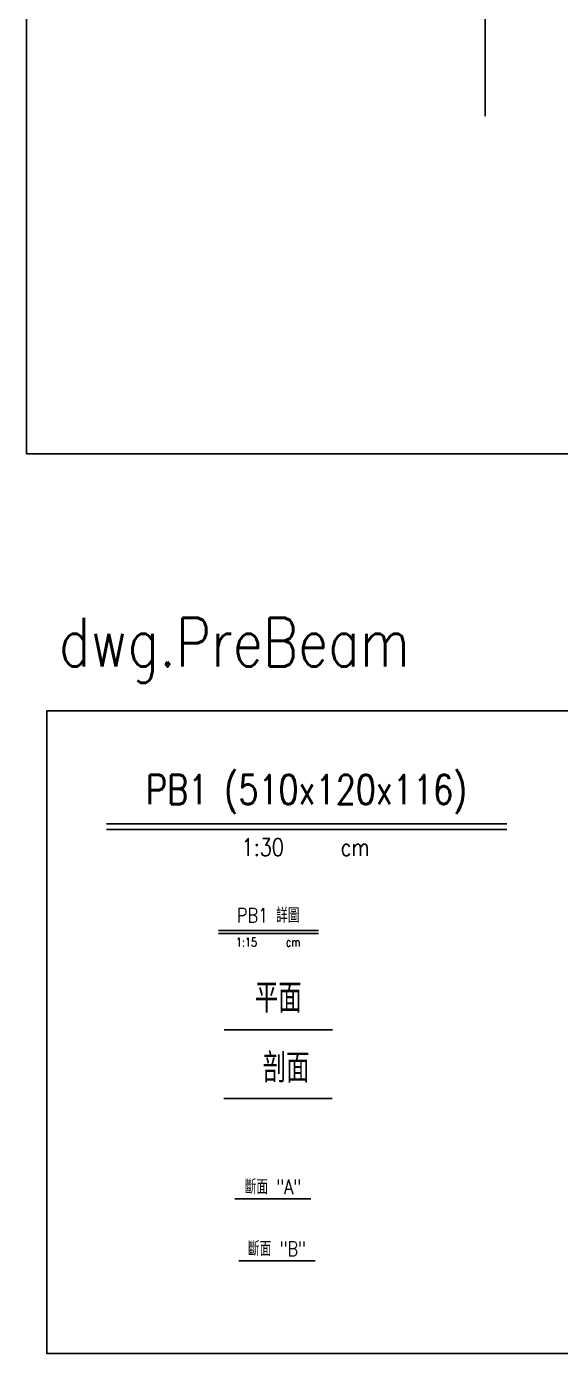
# Model space of a CAD drawing. Extents: x -4754 to 8167, y -19960 to 3841.
# Drawn here: x -4262 to -3988, y 744 to 1424 of the extents above; entities that cross this region are included whole.
import ezdxf
from ezdxf.enums import TextEntityAlignment as Align

# ---------------------------------------------------------------- set-up
doc = ezdxf.new("R2010")
doc.units = 0
doc.header["$LTSCALE"] = 3
doc.layers.get('0').update_dxf_attribs({"linetype": 'CONTINUOUS'})
doc.layers.add('HB_SYMBOLS', color=7, linetype='CONTINUOUS')
doc.layers.add('HB_TXT_CTEXT', color=2, linetype='CONTINUOUS')
doc.styles.get("Standard").update_dxf_attribs({"font": 'ROMANS.shx', "width": 0.8, "bigfont": 'chineset.shx'})

# ---------------------------------------------------------------- blocks, each defined once
blk = doc.blocks.new('beam_Topview')
at = {"layer": 'HB_TXT_CTEXT', "color": 4, "linetype": 'Continuous'}
blk.add_line((-27.76, 0), (27.76, 0), dxfattribs=at)
at = {"layer": 'HB_TXT_CTEXT', "color": 4, "linetype": 'Continuous', "width": 0.8}
blk.add_text('平面', height=15, rotation=360, dxfattribs=at).set_placement((0, 16.5), align=Align.MIDDLE)
blk = doc.blocks.new('beam_SectionSide')
at = {"layer": 'HB_TXT_CTEXT', "color": 4, "linetype": 'Continuous'}
blk.add_line((-27.76, 0), (27.76, 0), dxfattribs=at)
at = {"layer": 'HB_TXT_CTEXT', "color": 4, "linetype": 'Continuous', "width": 0.8}
blk.add_text(' 剖面', height=15, rotation=360, dxfattribs=at).set_placement((0, 16.5), align=Align.MIDDLE)
blk = doc.blocks.new('beam_SectionA')
at = {"layer": 'HB_TXT_CTEXT', "color": 4, "linetype": 'Continuous'}
blk.add_line((-19.5, 0), (19.5, 0), dxfattribs=at)
at = {"layer": 'HB_TXT_CTEXT', "color": 4, "linetype": 'Continuous', "width": 0.8}
blk.add_text('斷面 "A"', height=7.5, rotation=360, dxfattribs=at).set_placement((0, 6.6), align=Align.MIDDLE)
blk = doc.blocks.new('beam_SectionB')
at = {"layer": 'HB_TXT_CTEXT', "color": 4, "linetype": 'Continuous'}
blk.add_line((-19.5, 0), (19.5, 0), dxfattribs=at)
at = {"layer": 'HB_TXT_CTEXT', "color": 4, "linetype": 'Continuous', "width": 0.8}
blk.add_text('斷面 "B"', height=7.5, rotation=360, dxfattribs=at).set_placement((0, 6.6), align=Align.MIDDLE)
blk = doc.blocks.new('beam_title')
at = {"layer": 'HB_TXT_CTEXT', "color": 3, "linetype": 'Continuous'}
blk.add_line((-102.52, 3), (102.52, 3), dxfattribs=at)
at = {"layer": 'HB_TXT_CTEXT', "color": 1, "linetype": 'Continuous'}
blk.add_line((-102.52, 0), (102.52, 0), dxfattribs=at)
at = {"color": 3, "linetype": 'Continuous', "width": 0.8}
blk.add_attdef('A', text='', height=15, dxfattribs=at).set_placement((0, 19.49), align=Align.MIDDLE)
at = {"color": 2, "linetype": 'Continuous', "width": 0.8}
for tag, p in [('1:30', (-22.44, -9)), ('CM', (24.84, -9))]:
    blk.add_attdef(tag, text='', height=9, dxfattribs=at).set_placement(p, align=Align.MIDDLE)
blk = doc.blocks.new('beam_titleD')
at = {"layer": 'HB_TXT_CTEXT', "color": 3, "linetype": 'Continuous'}
blk.add_line((-25.6, 1.5), (25.6, 1.5), dxfattribs=at)
at = {"layer": 'HB_TXT_CTEXT', "color": 1, "linetype": 'Continuous'}
blk.add_line((-25.6, 0), (25.6, 0), dxfattribs=at)
at = {"color": 3, "linetype": 'Continuous', "width": 0.8}
blk.add_attdef('A', text='', height=7.5, dxfattribs=at).set_placement((-0.11, 9.63), align=Align.MIDDLE)
at = {"color": 2, "linetype": 'Continuous', "width": 0.8}
for tag, p in [('1:15', (-11.23, -4.5)), ('CM', (12.61, -4.49))]:
    blk.add_attdef(tag, text='', height=4.5, dxfattribs=at).set_placement(p, align=Align.MIDDLE)
blk = doc.blocks.new('linelabel')
at = {"layer": 'HB_SYMBOLS', "color": 4, "linetype": 'Continuous'}
blk.add_line((0, -90), (0, -225), dxfattribs=at)
blk.add_circle((0, 0), 90, dxfattribs=at)
at = {"color": 4, "width": 0.8}
blk.add_attdef('A', text='', height=67.5, dxfattribs=at).set_placement((0, 0), align=Align.MIDDLE)

msp = doc.modelspace()

# ---------------------------------------------------------------- linework, layer by layer
at = {"color": 7, "linetype": 'Continuous'}
msp.add_lwpolyline([(-4261.946, 2864.03), (-4261.946, 1204.687), (-1735.853, 1204.687), (-1735.853, 2864.03)], close=True, dxfattribs=at)
at = {"linetype": 'Continuous'}
for points in [[(-4261.946, 1784.957), (-4261.946, 1204.687), (-2951.385, 1204.687), (-2951.385, 1784.957)], [(-4251.563, 1072.897), (-4251.563, 743.735), (-3662.4, 743.735), (-3662.4, 1072.897)]]:
    msp.add_lwpolyline(points, close=True, dxfattribs=at)

# ---------------------------------------------------------------- block references
msp.add_blockref('linelabel', (-4027.022, 1602.659), dxfattribs=at).add_auto_attribs({'A': 'A'})
at = {"color": 0, "linetype": 'Continuous'}
for name, p, values in [('beam_title', (-4118.472, 1012.119), {'A': 'PB1 (510x120x116)', '1:30': '1:30', 'CM': 'cm'}), ('beam_titleD', (-4138.019, 958.973), {'A': 'PB1 詳圖', '1:15': '1:15', 'CM': 'cm'})]:
    msp.add_blockref(name, p, dxfattribs=at).add_auto_attribs(values)
for name, p in [('beam_Topview', (-4132.933, 909.462)), ('beam_SectionSide', (-4133.063, 874.316)), ('beam_SectionA', (-4135.711, 822.875)), ('beam_SectionB', (-4133.646, 791.131))]:
    msp.add_blockref(name, p, dxfattribs=at)

# ---------------------------------------------------------------- texts
at = {"color": 0, "linetype": 'Continuous', "insert": (-4245.415, 1120.681), "char_height": 25, "width": 191.4764, "attachment_point": 1}
msp.add_mtext('{dwg.PreBeam}', dxfattribs=at)

doc.saveas('drawing.dxf')
